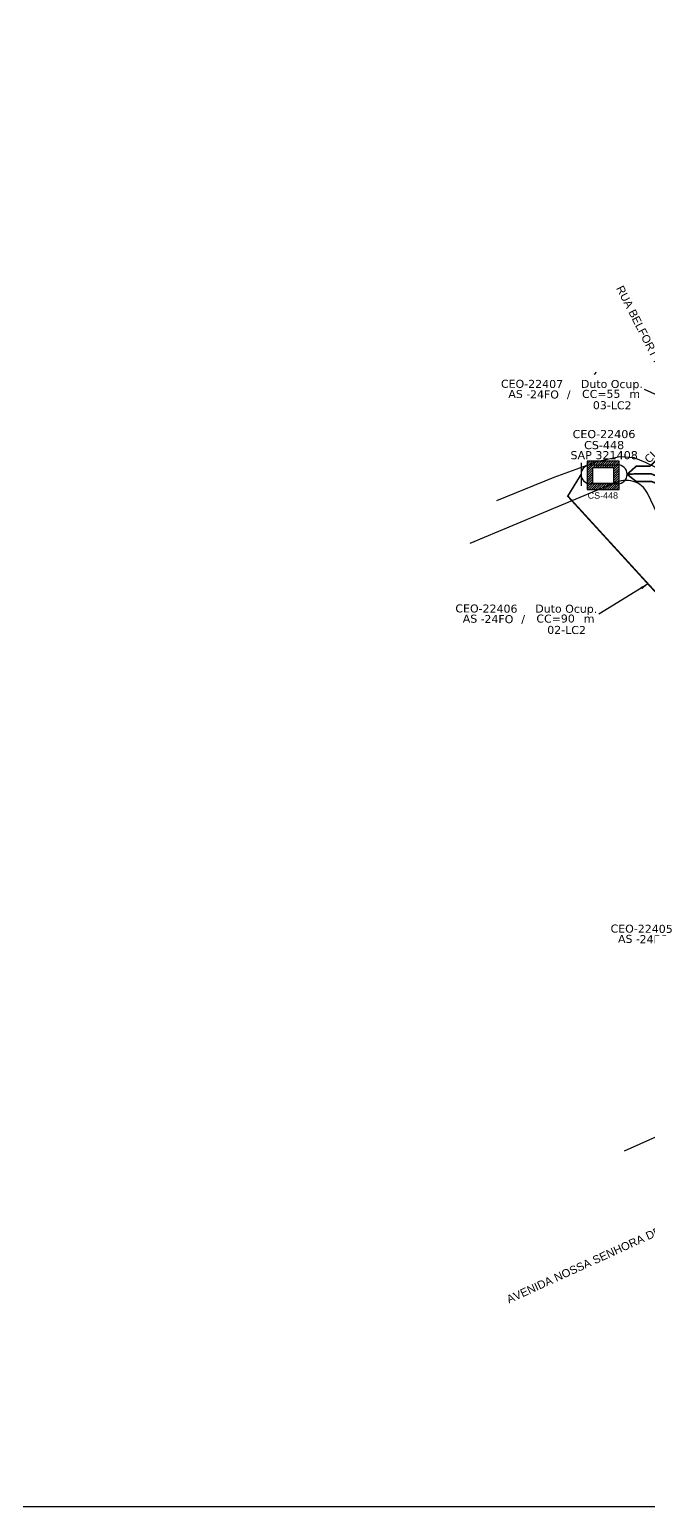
# Model space of a CAD drawing. Extents: x -89 to 2622484776, y -1852823961 to 1299.
# Drawn here: x 285.8 to 440.4, y 705 to 1074.1 of the extents above; entities that cross this region are included whole.
import ezdxf
from ezdxf.enums import TextEntityAlignment as Align

# ---------------------------------------------------------------- set-up
doc = ezdxf.new("R2010")
doc.units = 0
for name, color, linetype in [('10.0-Cartográfico', 252, 'Continuous'), ('10.1-Caixas Subterrâneas', 5, 'Continuous'), ('20.4-CEOS', 1, 'Continuous'), ('20.5-CEO', 1, 'Continuous'), ('CAP a instalar', 1, 'Continuous'), ('celulas gpon', 7, 'Continuous'), ('label_cabos', 7, 'Continuous'), ('Segmento de Logradouro Texto', 5, 'Continuous')]:
    doc.layers.add(name, color=color, linetype=linetype)
doc.styles.add('ARIAL', font='arial.ttf')
doc.styles.add('DIGICADE', font='')
doc.styles.add('siredit', font='verdana.ttf')
doc.styles.get('DIGICADE').set_extended_font_data('Arial')
doc.linetypes.add('FENCELINE1', pattern='A,0.25,-0.1,[133,ltypeshp.shx,S=0.1,R=0,X=-0.1,Y=0],-0.1,1', length=1.45)
doc.dimstyles.new('CC', dxfattribs={"dimtxt": 1, "dimasz": 2, "dimexe": 0.18, "dimexo": 0.0625, "dimgap": 0.09, "dimtad": 0, "dimdec": 0, "dimrnd": 1, "dimzin": 0, "dimdsep": 46, "dimtxsty": 'siredit', "dimblk": 'NONE', "dimcen": 0, "dimse1": 1, "dimse2": 1, "dimsd1": 1, "dimsd2": 1, "dimclrt": 7, "dimadec": 0, "dimazin": 0, "dimtfac": 1, "dimtdec": 0, "dimtofl": 0, "dimtmove": 0, "dimatfit": 3, "dimfxl": 0, "dimtolj": 1, "dimtzin": 0, "dimarcsym": 0})

# ---------------------------------------------------------------- blocks, each defined once
blk = doc.blocks.new('*X76')
at = {"color": 0, "linetype": 'Continuous'}
for p, q in [((-1.25, 0.34099), (-0.49099, 1.1)), ((-1.25, 0.517767), (-0.667767, 1.1)), ((-1.25, 0.694544), (-0.844544, 1.1)), ((-1.25, 0.87132), (-1.02132, 1.1)), ((-1.25, 1.048097), (-1.198097, 1.1)), ((-1.25, 0.164214), (-0.8035, 0.610714)), ((-1.25, -0.012563), (-0.8035, 0.433937)), ((-1.25, -0.18934), (-0.8035, 0.25716)), ((-1.25, -0.366117), (-0.8035, 0.080383)), ((-0.789214, 0.625), (-0.314214, 1.1)), ((-0.612437, 0.625), (-0.137437, 1.1)), ((-0.43566, 0.625), (0.03934, 1.1)), ((-0.258883, 0.625), (0.216117, 1.1)), ((-0.082107, 0.625), (0.392893, 1.1)), ((0.09467, 0.625), (0.56967, 1.1)), ((0.271447, 0.625), (0.746447, 1.1)), ((0.448223, 0.625), (0.923223, 1.1)), ((0.625, 0.625), (1.1, 1.1)), ((0.801777, 0.625), (1.25, 1.073223)), ((0.8035, 0.449947), (1.25, 0.896447)), ((0.8035, 0.27317), (1.25, 0.71967)), ((0.8035, 0.096393), (1.25, 0.542893)), ((0.8035, -0.080383), (1.25, 0.366117)), ((0.8035, -0.25716), (1.25, 0.18934)), ((0.8035, -0.433937), (1.25, 0.012563)), ((-1.25, -0.542893), (-0.8035, -0.096393)), ((-1.25, -0.71967), (-0.8035, -0.27317)), ((-1.25, -0.896447), (-0.8035, -0.449947)), ((-1.25, -1.073223), (-0.801777, -0.625)), ((-1.1, -1.1), (-0.625, -0.625)), ((-0.923223, -1.1), (-0.448223, -0.625)), ((-0.746447, -1.1), (-0.271447, -0.625)), ((-0.56967, -1.1), (-0.09467, -0.625)), ((-0.392893, -1.1), (0.082107, -0.625)), ((-0.216117, -1.1), (0.258883, -0.625)), ((-0.03934, -1.1), (0.43566, -0.625)), ((0.137437, -1.1), (0.612437, -0.625)), ((0.314214, -1.1), (0.789214, -0.625)), ((0.49099, -1.1), (1.25, -0.34099)), ((0.667767, -1.1), (1.25, -0.517767)), ((0.8035, -0.610714), (1.25, -0.164214)), ((0.844544, -1.1), (1.25, -0.694544)), ((1.02132, -1.1), (1.25, -0.87132)), ((1.198097, -1.1), (1.25, -1.048097))]:
    blk.add_line(p, q, dxfattribs=at)
blk = doc.blocks.new('MANHOLE_MQ')
at = {"color": 0, "linetype": 'Continuous'}
for p, q in [((0.00000623, 0.00000569), (-0.00000627, 0.00000569)), ((-0.00000627, 0.00000569), (-0.00000627, -0.00000531)), ((-0.00000404, 0.00000331), (0.00000399, 0.00000331)), ((-0.00000404, -0.00000294), (-0.00000404, 0.00000331)), ((0.00000399, 0.00000331), (0.00000399, -0.00000294)), ((0.00000623, -0.00000531), (0.00000623, 0.00000569)), ((-0.00000627, -0.00000531), (0.00000623, -0.00000531)), ((0.00000399, -0.00000294), (-0.00000404, -0.00000294)), ((0.00000399, -0.00000294), (0.00000399, -0.00000294))]:
    blk.add_line(p, q, dxfattribs=at)
at = {"color": 0, "linetype": 'Continuous', "xscale": 5e-06, "yscale": 5e-06, "zscale": 1e-05}
blk.add_blockref('*X76', (-0.00000002, 0.00000019), dxfattribs=at)
blk = doc.blocks.new('Inst CB DT OCUP CFOA-SM-AS-80-TS-24')
at = {"layer": 'label_cabos', "color": 0, "style": 'siredit'}
for tag, flags, p in [('ID_ATIVIDADE', 3, (1.31, 2.67)), ('FATOR', 1, (11.56, 2.55))]:
    blk.add_attdef(tag, text='', height=1, rotation=359.69, dxfattribs=dict(at, flags=flags)).set_placement(p, align=Align.MIDDLE_CENTER)
for tag, p in [('TIPO_CABO', (1.76, 0)), ('DESTINO_CABO', (3.13, 1.26)), ('CABO', (4.69, -0.05)), ('/', (7.71, -0.05)), ('LANCE', (10.91, 0)), ('TIPO_CABO', (13.11, 1.24)), ('UND', (15.96, 0)), ('FID', (13.15, -1.41))]:
    blk.add_attdef(tag, text='', height=1, rotation=359.69, dxfattribs=at).set_placement(p, align=Align.MIDDLE_CENTER)
blk.add_attdef('QTDE', (12.43, -0.47), '', height=1, rotation=359.69, dxfattribs=at)
blk = doc.blocks.new('_None')

msp = doc.modelspace()

# ---------------------------------------------------------------- linework, layer by layer
msp.add_lwpolyline([(-89.32, 705.02), (749.25, 705.02), (749.25, 1299.02), (-89.32, 1299.02), (-89.32, 705.02)])
at = {"layer": '10.0-Cartográfico'}
for points in [[(427.27, 988.49), (427.15, 988.1), (426.76, 987.92)], [(402.52, 956.4), (416.85, 962.27), (427.9, 966.28), (433.33, 967.4), (436.78, 967.18), (439.66, 966.02), (442.84, 964.46)], [(446.89, 944.27), (440.17, 958.27), (439.89, 958.77), (439.55, 959.25), (439.18, 959.68), (438.74, 960.09), (438.27, 960.45), (437.76, 960.75), (437.21, 961.01), (436.64, 961.22), (436.03, 961.36), (435.43, 961.44), (434.82, 961.47), (434.22, 961.45), (433.61, 961.37), (433.01, 961.22), (432.47, 961.03), (403, 948.72)], [(403, 948.72), (395.81, 945.72)], [(434.48, 793.92), (498.61, 822.53), (499.25, 822.99), (499.83, 823.48), (500.34, 824.05), (500.79, 824.66), (501.17, 825.32), (501.49, 825.99), (501.71, 826.7), (501.86, 827.44), (501.91, 828.18), (501.9, 828.92), (501.79, 829.64), (501.61, 830.36), (501.32, 831.06), (500.98, 831.73), (500.76, 832.09), (446.89, 944.27)]]:
    msp.add_lwpolyline(points, dxfattribs=at)
at = {"layer": '20.5-CEO', "color": 7}
for p, q in [((426.01, 965.36), (432.72, 965.36)), ((432.72, 960.58), (426.01, 960.58))]:
    msp.add_line(p, q, dxfattribs=at)
msp.add_lwpolyline([(423.62, 965.85), (423.62, 960.08)], dxfattribs=at)
for centre, start, end in [((426.01, 962.97), 90, 270), ((432.72, 962.97), 270, 90)]:
    msp.add_arc(centre, 2.39, start, end, dxfattribs=at)
at = {"layer": 'CAP a instalar', "color": 7, "ltscale": 5, "const_width": 0.4}
for points in [[(435.12, 962.97), (437.41, 965.03), (440.85, 965.03), (455.35, 979.35), (458.27, 979.35), (460.41, 982.07)], [(485.25, 870.96), (486.96, 872.46), (489.86, 872.46), (489.85, 881.47), (420.28, 957.53), (423.62, 962.97), (423.62, 962.97)]]:
    msp.add_lwpolyline(points, dxfattribs=at)
at = {"layer": 'CAP a instalar', "color": 8, "linetype": 'FENCELINE1', "ltscale": 5, "const_width": 0.4}
for points in [[(435.12, 962.97), (437.41, 963.1), (441.12, 963.1), (468.44, 951.81), (474.72, 963.47), (488.67, 963.47)], [(513.19, 932.82), (497.68, 932.85), (484.38, 920.55), (467.78, 950.39), (441.25, 961.17), (437.41, 961.17), (435.12, 962.97)]]:
    msp.add_lwpolyline(points, dxfattribs=at)

# ---------------------------------------------------------------- block references
at = {"layer": '10.1-Caixas Subterrâneas', "color": 30, "xscale": 639575.1086223164, "yscale": 639575.1086223164, "zscale": 639575.1086223164, "rotation": 180.0000000000626}
msp.add_blockref('MANHOLE_MQ', (429.12, 962.84), dxfattribs=at)
at = {"layer": 'label_cabos', "color": 0, "lineweight": 0}
ref = msp.add_blockref('Inst CB DT OCUP CFOA-SM-AS-80-TS-24', (405.09, 983.06), dxfattribs=dict(at, xscale=2, yscale=2, zscale=2))
ref.add_attrib('DESTINO_CABO', 'CEO-22407', dxfattribs={"color": 0, "height": 2, "rotation": 359.69, "style": 'siredit'}).set_placement((411.35, 985.58), align=Align.MIDDLE_CENTER)
ref.add_attrib('CABO', '24FO', dxfattribs={"color": 0, "height": 2, "rotation": 359.69, "style": 'siredit'}).set_placement((414.46, 982.95), align=Align.MIDDLE_CENTER)
ref.add_attrib('TIPO_CABO', 'Duto Ocup.', dxfattribs={"color": 0, "height": 2, "rotation": 359.69, "style": 'siredit'}).set_placement((431.31, 985.55), align=Align.MIDDLE_CENTER)
ref.add_attrib('/', '/', dxfattribs={"color": 0, "height": 2, "rotation": 359.69, "style": 'siredit'}).set_placement((420.52, 982.95), align=Align.MIDDLE_CENTER)
ref.add_attrib('TIPO_CABO', 'AS - ', dxfattribs={"color": 0, "height": 2, "rotation": 359.69, "style": 'siredit'}).set_placement((408.61, 983.05), align=Align.MIDDLE_CENTER)
ref.add_attrib('FID', '03-LC2', dxfattribs={"color": 0, "height": 2, "rotation": 359.69, "style": 'siredit'}).set_placement((431.39, 980.23), align=Align.MIDDLE_CENTER)
ref.add_attrib('LANCE', 'CC=', dxfattribs={"color": 0, "height": 2, "rotation": 359.69, "style": 'siredit'}).set_placement((426.91, 983.06), align=Align.MIDDLE_CENTER)
ref.add_attrib('QTDE', '55', (429.95, 982.11), dxfattribs={"color": 0, "height": 2, "rotation": 359.69, "style": 'siredit'})
ref.add_attrib('UND', 'm', dxfattribs={"color": 0, "height": 2, "rotation": 359.69, "style": 'siredit'}).set_placement((437.02, 983.06), align=Align.MIDDLE_CENTER)
ref = msp.add_blockref('Inst CB DT OCUP CFOA-SM-AS-80-TS-24', (393.69, 926.9), dxfattribs=dict(at, xscale=2, yscale=2, zscale=2))
ref.add_attrib('DESTINO_CABO', 'CEO-22406', dxfattribs={"color": 0, "height": 2, "rotation": 359.69, "style": 'siredit'}).set_placement((399.96, 929.43), align=Align.MIDDLE_CENTER)
ref.add_attrib('CABO', '24FO', dxfattribs={"color": 0, "height": 2, "rotation": 359.69, "style": 'siredit'}).set_placement((403.07, 926.8), align=Align.MIDDLE_CENTER)
ref.add_attrib('TIPO_CABO', 'Duto Ocup.', dxfattribs={"color": 0, "height": 2, "rotation": 359.69, "style": 'siredit'}).set_placement((419.91, 929.39), align=Align.MIDDLE_CENTER)
ref.add_attrib('/', '/', dxfattribs={"color": 0, "height": 2, "rotation": 359.69, "style": 'siredit'}).set_placement((409.12, 926.8), align=Align.MIDDLE_CENTER)
ref.add_attrib('TIPO_CABO', 'AS - ', dxfattribs={"color": 0, "height": 2, "rotation": 359.69, "style": 'siredit'}).set_placement((397.22, 926.89), align=Align.MIDDLE_CENTER)
ref.add_attrib('FID', '02-LC2', dxfattribs={"color": 0, "height": 2, "rotation": 359.69, "style": 'siredit'}).set_placement((419.99, 924.08), align=Align.MIDDLE_CENTER)
ref.add_attrib('LANCE', 'CC=', dxfattribs={"color": 0, "height": 2, "rotation": 359.69, "style": 'siredit'}).set_placement((415.51, 926.91), align=Align.MIDDLE_CENTER)
ref.add_attrib('QTDE', '90', (418.55, 925.95), dxfattribs={"color": 0, "height": 2, "rotation": 359.69, "style": 'siredit'})
ref.add_attrib('UND', 'm', dxfattribs={"color": 0, "height": 2, "rotation": 359.69, "style": 'siredit'}).set_placement((425.62, 926.91), align=Align.MIDDLE_CENTER)
ref = msp.add_blockref('Inst CB DT OCUP CFOA-SM-AS-80-TS-24', (432.48, 846.88), dxfattribs=dict(at, xscale=2, yscale=2, zscale=2))
ref.add_attrib('DESTINO_CABO', 'CEO-22405', dxfattribs={"color": 0, "height": 2, "rotation": 359.69, "style": 'siredit'}).set_placement((438.74, 849.41), align=Align.MIDDLE_CENTER)
ref.add_attrib('CABO', '24FO', dxfattribs={"color": 0, "height": 2, "rotation": 359.69, "style": 'siredit'}).set_placement((441.85, 846.78), align=Align.MIDDLE_CENTER)
ref.add_attrib('TIPO_CABO', 'Duto Ocup.', dxfattribs={"color": 0, "height": 2, "rotation": 359.69, "style": 'siredit'}).set_placement((458.7, 849.37), align=Align.MIDDLE_CENTER)
ref.add_attrib('/', '/', dxfattribs={"color": 0, "height": 2, "rotation": 359.69, "style": 'siredit'}).set_placement((447.91, 846.78), align=Align.MIDDLE_CENTER)
ref.add_attrib('TIPO_CABO', 'AS - ', dxfattribs={"color": 0, "height": 2, "rotation": 359.69, "style": 'siredit'}).set_placement((436.01, 846.87), align=Align.MIDDLE_CENTER)
ref.add_attrib('FID', '01-LC2', dxfattribs={"color": 0, "height": 2, "rotation": 359.69, "style": 'siredit'}).set_placement((458.78, 844.05), align=Align.MIDDLE_CENTER)
ref.add_attrib('LANCE', 'CC=', dxfattribs={"color": 0, "height": 2, "rotation": 359.69, "style": 'siredit'}).set_placement((454.3, 846.89), align=Align.MIDDLE_CENTER)
ref.add_attrib('QTDE', '85', (457.34, 845.93), dxfattribs={"color": 0, "height": 2, "rotation": 359.69, "style": 'siredit'})
ref.add_attrib('UND', 'm', dxfattribs={"color": 0, "height": 2, "rotation": 359.69, "style": 'siredit'}).set_placement((464.41, 846.89), align=Align.MIDDLE_CENTER)

# ---------------------------------------------------------------- texts
at = {"layer": '10.1-Caixas Subterrâneas', "color": 30, "style": 'ARIAL'}
msp.add_text('CS-448', height=1.6, dxfattribs=at).set_placement((425.26, 956.88))
at = {"layer": '20.4-CEOS', "color": 7, "style": 'siredit'}
msp.add_text('CEO-22406', height=2.019, dxfattribs=at).set_placement((429.34, 974.05), align=Align.TOP_CENTER)
at = {"layer": '20.5-CEO', "color": 7, "style": 'siredit'}
for s, p in [('CS-448', (429.37, 971.3)), ('SAP 321408', (429.37, 968.78))]:
    msp.add_text(s, height=2.028, dxfattribs=at).set_placement(p, align=Align.TOP_CENTER)
at = {"layer": 'celulas gpon', "style": 'siredit'}
msp.add_text('CL=25,00', height=2, rotation=44.9121, dxfattribs=at).set_placement((440.61, 965.59))
at = {"layer": 'Segmento de Logradouro Texto', "color": 7, "linetype": 'Continuous', "style": 'DIGICADE'}
for s, rotation, p in [('RUA BELFORT ROXO', 297.0603, (432.32, 1009.48)), ('AVENIDA NOSSA SENHORA DE COPACABANA', 24.4957, (405.57, 755.74))]:
    msp.add_text(s, height=2, rotation=rotation, dxfattribs=at).set_placement(p)

# ---------------------------------------------------------------- leaders
at = {"layer": 'label_cabos'}
for points in [[(453.71, 977.73), (439.42, 984.2)], [(440.36, 935.57), (428.03, 928.04)]]:
    msp.add_leader(points, dimstyle='CC', override={"dimgap": 0.09, "dimtad": 0}, dxfattribs=at)

doc.saveas('drawing.dxf')
